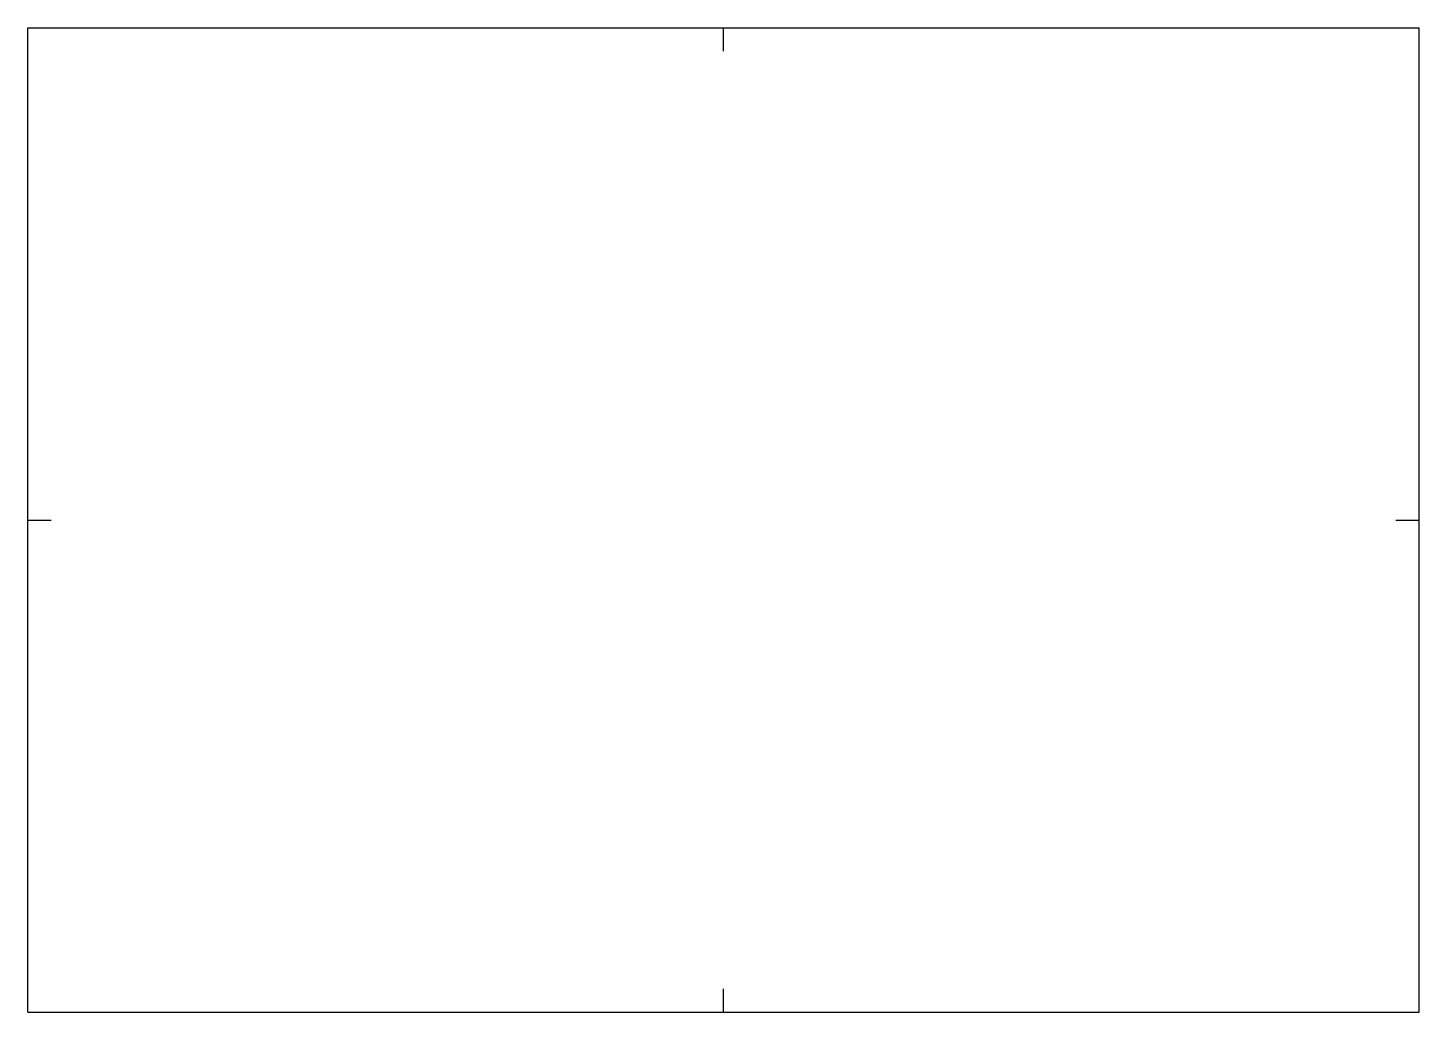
# Model space of a CAD drawing. Header units: millimetres. Extents: x 20 to 1209, y 30 to 871.
import ezdxf

# ---------------------------------------------------------------- set-up
doc = ezdxf.new("R2010")
doc.units = ezdxf.units.MM
doc.layers.get('0').update_dxf_attribs({"lineweight": 25, "true_color": 0xffffff})

msp = doc.modelspace()

# ---------------------------------------------------------------- linework, layer by layer
for p, q in [((20, 660.75), (20, 871)), ((20, 871), (614.5, 871)), ((614.5, 871), (1209, 871)), ((614.5, 851), (614.5, 871)), ((1209, 450.5), (1209, 871)), ((20, 450.5), (20, 660.75)), ((20, 240.25), (20, 450.5)), ((20, 450.5), (40, 450.5)), ((1189, 450.5), (1209, 450.5)), ((1209, 30), (1209, 450.5)), ((20, 30), (20, 240.25)), ((614.5, 30), (614.5, 50)), ((20, 30), (317.25, 30)), ((317.25, 30), (614.5, 30)), ((614.5, 30), (911.75, 30)), ((911.75, 30), (1209, 30))]:
    msp.add_line(p, q)

doc.saveas('drawing.dxf')
